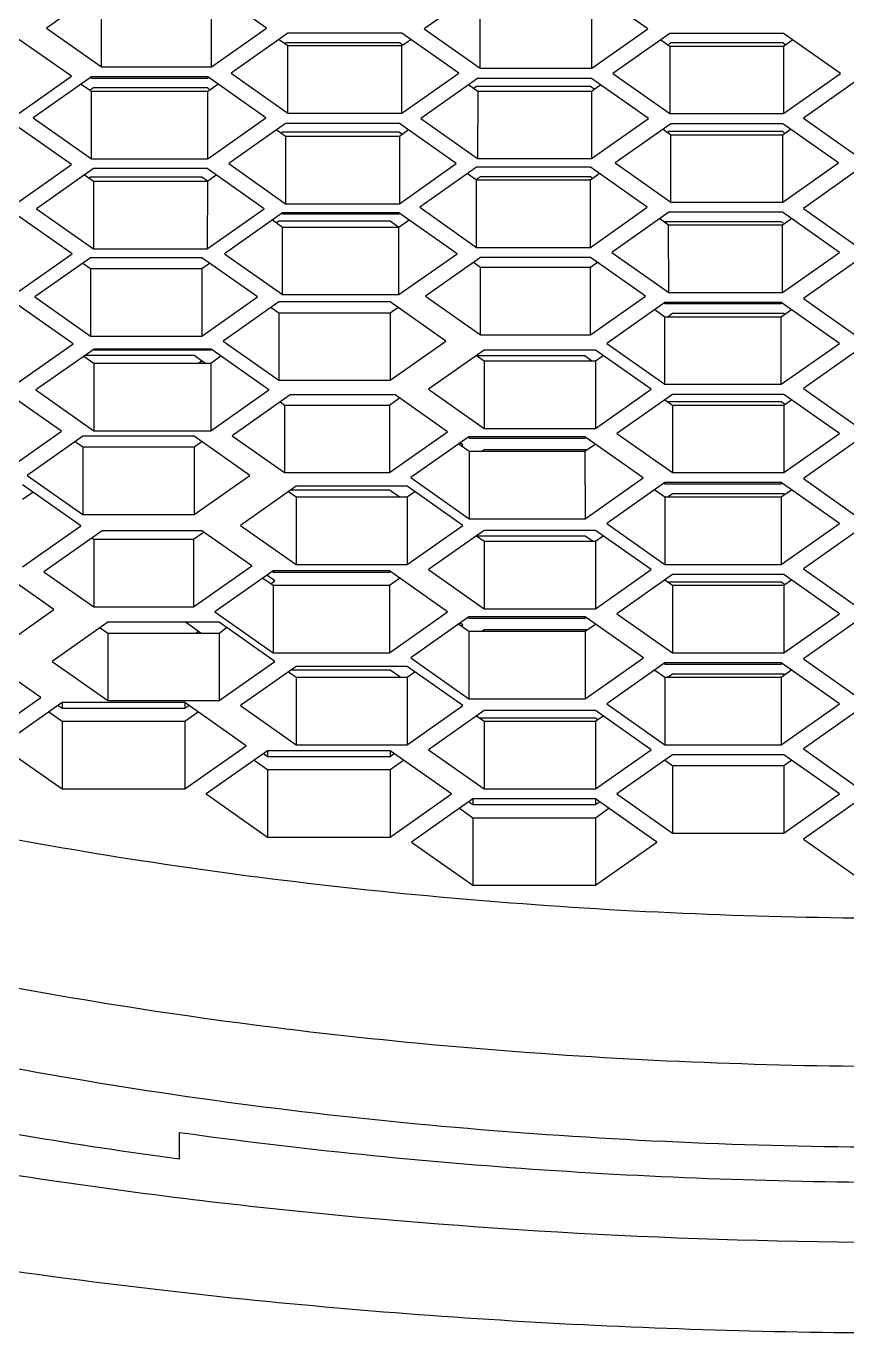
# Model space of a CAD drawing. Header units: millimetres. Extents: x 1297 to 1609, y 176 to 453.
# Drawn here: x 1539.11 to 1542.44, y 337.37 to 342.67 of the extents above; entities that cross this region are included whole.
import ezdxf

# ---------------------------------------------------------------- set-up
doc = ezdxf.new("R2010")
doc.units = ezdxf.units.MM
doc.header["$LTSCALE"] = 30.734
doc.layers.get('0').update_dxf_attribs({"linetype": 'CONTINUOUS'})
doc.layers.add('02___PRT_ALL_AXES', color=7, linetype='CONTINUOUS')

msp = doc.modelspace()

# ---------------------------------------------------------------- linework, layer by layer
at = {"color": 7, "linetype": 'Continuous'}
for p, q in [((1539.4122, 342.8221), (1539.1889, 342.6651)), ((1540.0819, 342.6651), (1539.8586, 342.8221)), ((1540.9483, 342.8213), (1540.7217, 342.6618)), ((1541.6284, 342.6618), (1541.4017, 342.8213)), ((1539.4122, 342.508), (1539.4122, 342.7821)), ((1539.8586, 342.508), (1539.8586, 342.7821)), ((1540.9483, 342.5023), (1540.9485, 342.7764)), ((1541.4017, 342.5023), (1541.4019, 342.7764)), ((1539.2896, 342.4695), (1539.0635, 342.6285)), ((1539.1889, 342.6651), (1539.4122, 342.508)), ((1539.8586, 342.508), (1540.0819, 342.6651)), ((1540.1685, 342.6448), (1539.9376, 342.4823)), ((1540.6304, 342.6448), (1540.1685, 342.6448)), ((1540.8613, 342.4823), (1540.6304, 342.6448)), ((1540.7217, 342.6618), (1540.9483, 342.5023)), ((1541.4017, 342.5023), (1541.6284, 342.6618)), ((1541.7177, 342.6433), (1541.4868, 342.4808)), ((1542.1796, 342.6433), (1541.7177, 342.6433)), ((1542.4105, 342.4808), (1542.1796, 342.6433)), ((1540.1324, 342.6193), (1540.1685, 342.5939)), ((1540.6207, 342.6052), (1540.1588, 342.6052)), ((1540.1685, 342.5939), (1540.6304, 342.5939)), ((1540.1685, 342.3198), (1540.1685, 342.5939)), ((1540.6325, 342.5969), (1540.6207, 342.6052)), ((1540.6304, 342.5939), (1540.6665, 342.6193)), ((1540.6304, 342.3198), (1540.6304, 342.5939)), ((1541.6816, 342.6179), (1541.7178, 342.5924)), ((1541.7228, 342.6047), (1541.7137, 342.5983)), ((1541.7178, 342.5924), (1541.7177, 342.3184)), ((1541.7178, 342.5924), (1542.1797, 342.5924)), ((1542.1762, 342.6047), (1541.7228, 342.6047)), ((1542.1843, 342.599), (1542.1762, 342.6047)), ((1542.1797, 342.5924), (1542.1796, 342.3184)), ((1542.1797, 342.5924), (1542.2158, 342.6178)), ((1539.0641, 342.3108), (1539.2896, 342.4695)), ((1539.371, 342.4674), (1539.1349, 342.3012)), ((1539.8433, 342.4674), (1539.371, 342.4674)), ((1539.371, 342.4625), (1539.371, 342.4674)), ((1539.4122, 342.508), (1539.8586, 342.508)), ((1540.0794, 342.3012), (1539.8433, 342.4674)), ((1539.8433, 342.4625), (1539.8433, 342.4674)), ((1539.9376, 342.4823), (1540.1685, 342.3198)), ((1540.6304, 342.3198), (1540.8613, 342.4823)), ((1540.9483, 342.5023), (1541.4017, 342.5023)), ((1541.4868, 342.4808), (1541.7177, 342.3184)), ((1542.1796, 342.3184), (1542.4105, 342.4808)), ((1539.3297, 342.4383), (1539.371, 342.4092)), ((1539.3794, 342.4224), (1539.3676, 342.4141)), ((1539.3687, 342.4641), (1539.371, 342.4625)), ((1539.371, 342.4625), (1539.8433, 342.4625)), ((1539.8413, 342.4224), (1539.3794, 342.4224)), ((1539.8488, 342.4171), (1539.8413, 342.4224)), ((1539.8433, 342.4625), (1539.8455, 342.4641)), ((1539.8433, 342.4092), (1539.8846, 342.4383)), ((1540.9383, 342.4605), (1540.7073, 342.298)), ((1540.9022, 342.4351), (1540.9384, 342.4096)), ((1540.934, 342.4279), (1540.9233, 342.4203)), ((1541.3959, 342.4279), (1540.934, 342.4279)), ((1541.4002, 342.4605), (1540.9383, 342.4605)), ((1541.4111, 342.4172), (1541.3959, 342.4279)), ((1541.6311, 342.298), (1541.4002, 342.4605)), ((1541.4003, 342.4096), (1541.4364, 342.435)), ((1542.4911, 342.4619), (1542.2601, 342.2995)), ((1539.371, 342.4092), (1539.8433, 342.4092)), ((1539.371, 342.1351), (1539.371, 342.4092)), ((1539.8433, 342.1351), (1539.8433, 342.4092)), ((1540.9384, 342.4096), (1540.9383, 342.1355)), ((1540.9384, 342.4096), (1541.4003, 342.4096)), ((1541.4003, 342.4096), (1541.4002, 342.1355)), ((1540.1685, 342.3198), (1540.6304, 342.3198)), ((1541.7177, 342.3184), (1542.1796, 342.3184)), ((1539.2896, 342.1111), (1539.0638, 342.27)), ((1539.1349, 342.3012), (1539.371, 342.1351)), ((1539.8433, 342.1351), (1540.0794, 342.3012)), ((1540.1588, 342.2777), (1539.9279, 342.1152)), ((1540.6207, 342.2777), (1540.1588, 342.2777)), ((1540.8517, 342.1152), (1540.6207, 342.2777)), ((1540.7073, 342.298), (1540.9383, 342.1355)), ((1541.4002, 342.1355), (1541.6311, 342.298)), ((1541.7228, 342.2773), (1541.4961, 342.1178)), ((1541.6909, 342.2548), (1541.7228, 342.2324)), ((1542.1762, 342.2773), (1541.7228, 342.2773)), ((1542.4029, 342.1178), (1542.1762, 342.2773)), ((1542.1762, 342.2324), (1542.2081, 342.2548)), ((1542.2601, 342.2995), (1542.4911, 342.137)), ((1540.1228, 342.2523), (1540.159, 342.2268)), ((1540.1468, 342.2433), (1540.1412, 342.2394)), ((1540.619, 342.2433), (1540.1468, 342.2433)), ((1540.159, 342.2268), (1540.1588, 341.9527)), ((1540.159, 342.2268), (1540.6209, 342.2268)), ((1540.6316, 342.2344), (1540.619, 342.2433)), ((1540.6209, 342.2268), (1540.6207, 341.9527)), ((1540.6209, 342.2268), (1540.657, 342.2522)), ((1541.7135, 342.2451), (1541.7091, 342.242)), ((1542.1753, 342.2451), (1541.7135, 342.2451)), ((1541.7228, 342.2324), (1542.1762, 342.2324)), ((1541.7228, 341.9583), (1541.7228, 342.2324)), ((1542.1819, 342.2405), (1542.1753, 342.2451)), ((1542.1762, 341.9583), (1542.1762, 342.2324)), ((1539.0638, 341.9523), (1539.2896, 342.1111)), ((1539.3794, 342.0949), (1539.1485, 341.9324)), ((1539.371, 342.1351), (1539.8433, 342.1351)), ((1539.8413, 342.0949), (1539.3794, 342.0949)), ((1540.0722, 341.9324), (1539.8413, 342.0949)), ((1539.9279, 342.1152), (1540.1588, 341.9527)), ((1540.6207, 341.9527), (1540.8517, 342.1152)), ((1540.934, 342.1004), (1540.7031, 341.938)), ((1541.3959, 342.1004), (1540.934, 342.1004)), ((1540.9383, 342.1355), (1541.4002, 342.1355)), ((1541.6269, 341.938), (1541.3959, 342.1004)), ((1541.4961, 342.1178), (1541.7228, 341.9583)), ((1542.1762, 341.9583), (1542.4029, 342.1178)), ((1542.4911, 342.0963), (1542.2601, 341.9338)), ((1539.3433, 342.0695), (1539.3796, 342.044)), ((1539.3673, 342.0605), (1539.3618, 342.0566)), ((1539.8189, 342.0605), (1539.3673, 342.0605)), ((1539.3796, 342.044), (1539.3794, 341.7699)), ((1539.3796, 342.044), (1539.8415, 342.044)), ((1539.8417, 342.0444), (1539.8189, 342.0605)), ((1539.8415, 342.044), (1539.8413, 341.7699)), ((1539.8415, 342.044), (1539.8775, 342.0694)), ((1540.8978, 342.0749), (1540.9339, 342.0496)), ((1540.9494, 342.0623), (1540.933, 342.0508)), ((1540.9339, 342.0496), (1541.3958, 342.0496)), ((1540.934, 341.7755), (1540.9339, 342.0496)), ((1541.3959, 342.0623), (1540.9494, 342.0623)), ((1541.3958, 342.0496), (1541.432, 342.0751)), ((1541.3959, 341.7755), (1541.3958, 342.0496)), ((1541.4018, 342.0581), (1541.3959, 342.0623)), ((1540.1588, 341.9527), (1540.6207, 341.9527)), ((1540.7031, 341.938), (1540.934, 341.7755)), ((1541.3959, 341.7755), (1541.6269, 341.938)), ((1541.7228, 341.9583), (1542.1762, 341.9583)), ((1539.2928, 341.7496), (1539.0619, 341.9121)), ((1539.1485, 341.9324), (1539.3794, 341.7699)), ((1539.8413, 341.7699), (1540.0722, 341.9324)), ((1540.1468, 341.9159), (1539.9107, 341.7497)), ((1540.1054, 341.8867), (1540.1466, 341.8577)), ((1540.1445, 341.9126), (1540.1468, 341.911)), ((1540.619, 341.9159), (1540.1468, 341.9159)), ((1540.1468, 341.911), (1540.1468, 341.9159)), ((1540.1468, 341.911), (1540.619, 341.911)), ((1540.6189, 341.8577), (1540.6603, 341.8868)), ((1540.8551, 341.7497), (1540.619, 341.9159)), ((1540.619, 341.911), (1540.619, 341.9159)), ((1540.619, 341.911), (1540.6213, 341.9126)), ((1541.7135, 341.9176), (1541.4825, 341.7551)), ((1541.6772, 341.8921), (1541.7133, 341.8668)), ((1542.1753, 341.9176), (1541.7135, 341.9176)), ((1542.1752, 341.8668), (1542.2114, 341.8922)), ((1542.4063, 341.7551), (1542.1753, 341.9176)), ((1542.2601, 341.9338), (1542.4911, 341.7714)), ((1540.1318, 341.8813), (1540.1224, 341.8747)), ((1540.5828, 341.8813), (1540.1318, 341.8813)), ((1540.1466, 341.8577), (1540.6189, 341.8577)), ((1540.1468, 341.5836), (1540.1466, 341.8577)), ((1540.618, 341.8565), (1540.5828, 341.8813)), ((1540.619, 341.5836), (1540.6189, 341.8577)), ((1542.1703, 341.8795), (1541.6981, 341.8795)), ((1541.7133, 341.8668), (1542.1752, 341.8668)), ((1541.7135, 341.5927), (1541.7133, 341.8668)), ((1542.1796, 341.873), (1542.1703, 341.8795)), ((1542.1753, 341.5927), (1542.1752, 341.8668)), ((1539.0619, 341.5871), (1539.2928, 341.7496)), ((1539.3673, 341.7331), (1539.1416, 341.5742)), ((1539.8189, 341.7331), (1539.3673, 341.7331)), ((1539.3794, 341.7699), (1539.8413, 341.7699)), ((1540.0446, 341.5742), (1539.8189, 341.7331)), ((1539.9107, 341.7497), (1540.1468, 341.5836)), ((1540.619, 341.5836), (1540.8551, 341.7497)), ((1540.9494, 341.7348), (1540.7262, 341.5778)), ((1540.934, 341.7755), (1541.3959, 341.7755)), ((1541.3959, 341.7348), (1540.9494, 341.7348)), ((1541.6192, 341.5778), (1541.3959, 341.7348)), ((1541.4825, 341.7551), (1541.7135, 341.5927)), ((1542.1753, 341.5927), (1542.4063, 341.7551)), ((1542.4911, 341.7307), (1542.2601, 341.5682)), ((1539.3363, 341.7112), (1539.3672, 341.6895)), ((1539.3672, 341.6895), (1539.8187, 341.6895)), ((1539.3672, 341.6895), (1539.3673, 341.4154)), ((1539.8187, 341.6895), (1539.8498, 341.7113)), ((1539.8187, 341.6895), (1539.8189, 341.4154)), ((1540.9209, 341.7148), (1540.9493, 341.6948)), ((1540.9493, 341.6948), (1541.3958, 341.6948)), ((1540.9494, 341.4207), (1540.9493, 341.6948)), ((1541.3958, 341.6948), (1541.4243, 341.7149)), ((1541.3959, 341.4207), (1541.3958, 341.6948)), ((1539.1416, 341.5742), (1539.3673, 341.4154)), ((1539.8189, 341.4154), (1540.0446, 341.5742)), ((1540.1468, 341.5836), (1540.619, 341.5836)), ((1540.7262, 341.5778), (1540.9494, 341.4207)), ((1541.3959, 341.4207), (1541.6192, 341.5778)), ((1541.7135, 341.5927), (1542.1753, 341.5927)), ((1542.2601, 341.5682), (1542.4911, 341.4058)), ((1539.2963, 341.3841), (1539.0602, 341.5503)), ((1540.1318, 341.5539), (1539.906, 341.3951)), ((1540.1007, 341.5321), (1540.1319, 341.5101)), ((1540.5828, 341.5539), (1540.1318, 341.5539)), ((1540.8088, 341.3949), (1540.5828, 341.5539)), ((1540.5829, 341.5101), (1540.614, 341.532)), ((1541.6981, 341.552), (1541.4619, 341.3859)), ((1541.6567, 341.5229), (1541.6979, 341.4939)), ((1541.6958, 341.5488), (1541.6981, 341.5472)), ((1542.1703, 341.552), (1541.6981, 341.552)), ((1541.6981, 341.5472), (1541.6981, 341.552)), ((1541.6981, 341.5472), (1542.1703, 341.5472)), ((1542.1702, 341.4939), (1542.2116, 341.523)), ((1542.4064, 341.3859), (1542.1703, 341.552)), ((1542.1703, 341.5472), (1542.1703, 341.552)), ((1542.1703, 341.5472), (1542.1726, 341.5488)), ((1540.1319, 341.5101), (1540.5829, 341.5101)), ((1540.1319, 341.5101), (1540.1321, 341.236)), ((1540.5829, 341.5101), (1540.583, 341.236)), ((1541.6979, 341.4939), (1542.1702, 341.4939)), ((1541.6981, 341.2198), (1541.6979, 341.4939)), ((1541.7291, 341.5066), (1541.7111, 341.4939)), ((1542.1807, 341.5066), (1541.7291, 341.5066)), ((1542.1703, 341.2198), (1542.1702, 341.4939)), ((1542.1845, 341.5039), (1542.1807, 341.5066)), ((1539.3673, 341.4154), (1539.8189, 341.4154)), ((1540.9494, 341.4207), (1541.3959, 341.4207)), ((1539.0602, 341.218), (1539.2963, 341.3841)), ((1539.3816, 341.3629), (1539.1454, 341.1967)), ((1539.3802, 341.359), (1539.8551, 341.359)), ((1539.8565, 341.3629), (1539.3816, 341.3629)), ((1539.8551, 341.3629), (1539.8551, 341.359)), ((1539.8551, 341.359), (1539.8578, 341.3609)), ((1540.0912, 341.1977), (1539.8565, 341.3629)), ((1539.906, 341.3951), (1540.1321, 341.236)), ((1540.583, 341.236), (1540.8088, 341.3949)), ((1540.9647, 341.3583), (1540.7389, 341.1995)), ((1541.4168, 341.3583), (1540.9647, 341.3583)), ((1541.6423, 341.1996), (1541.4168, 341.3583)), ((1541.4619, 341.3859), (1541.6981, 341.2198)), ((1542.1703, 341.2198), (1542.4064, 341.3859)), ((1542.4911, 341.3651), (1542.2601, 341.2026)), ((1539.3401, 341.3337), (1539.3801, 341.3056)), ((1539.7878, 341.3366), (1539.3442, 341.3366)), ((1539.3801, 341.3056), (1539.855, 341.3056)), ((1539.3801, 341.3056), (1539.3802, 341.0315)), ((1539.8318, 341.3056), (1539.7878, 341.3366)), ((1539.8056, 341.3056), (1539.8187, 341.3148)), ((1539.855, 341.3056), (1539.8964, 341.3348)), ((1539.855, 341.3056), (1539.8551, 341.0315)), ((1540.9336, 341.3364), (1540.9643, 341.3149)), ((1541.3727, 341.3347), (1540.9361, 341.3347)), ((1540.9643, 341.3149), (1541.4163, 341.3149)), ((1540.9643, 341.3149), (1540.9644, 341.0408)), ((1541.4008, 341.3149), (1541.3727, 341.3347)), ((1541.4163, 341.3149), (1541.4474, 341.3367)), ((1541.4163, 341.3149), (1541.4165, 341.0408)), ((1539.1454, 341.1967), (1539.3802, 341.0315)), ((1539.8551, 341.0315), (1540.0912, 341.1977)), ((1540.1321, 341.236), (1540.583, 341.236)), ((1540.7389, 341.1995), (1540.9644, 341.0408)), ((1541.4165, 341.0408), (1541.6423, 341.1996)), ((1541.6981, 341.2198), (1542.1703, 341.2198)), ((1542.2601, 341.2026), (1542.4911, 341.0401)), ((1539.2497, 341.0295), (1539.0239, 341.1883)), ((1540.1778, 341.1774), (1539.9417, 341.0112)), ((1540.1364, 341.1482), (1540.1545, 341.1355)), ((1540.6036, 341.1774), (1540.1778, 341.1774)), ((1540.5802, 341.1355), (1540.6217, 341.1647)), ((1540.8165, 341.0276), (1540.6036, 341.1774)), ((1541.7291, 341.1791), (1541.5034, 341.0203)), ((1541.6981, 341.1573), (1541.729, 341.1355)), ((1542.1703, 341.1483), (1541.7109, 341.1483)), ((1542.1807, 341.1791), (1541.7291, 341.1791)), ((1542.1831, 341.1392), (1542.1703, 341.1483)), ((1542.1805, 341.1355), (1542.2116, 341.1574)), ((1542.4064, 341.0203), (1542.1807, 341.1791)), ((1540.1545, 341.1355), (1540.5802, 341.1355)), ((1540.1545, 341.1355), (1540.1546, 340.8614)), ((1540.5802, 341.1355), (1540.5804, 340.8614)), ((1541.729, 341.1355), (1542.1805, 341.1355)), ((1541.729, 341.1355), (1541.7291, 340.8614)), ((1542.1805, 341.1355), (1542.1807, 340.8614)), ((1540.9644, 341.0408), (1541.4165, 341.0408)), ((1539.0239, 340.8706), (1539.2497, 341.0295)), ((1539.3363, 341.0091), (1539.1105, 340.8503)), ((1539.3052, 340.9873), (1539.3361, 340.9655)), ((1539.7878, 341.0091), (1539.3363, 341.0091)), ((1539.3802, 341.0315), (1539.8551, 341.0315)), ((1539.7877, 340.9655), (1539.8187, 340.9874)), ((1540.0136, 340.8503), (1539.7878, 341.0091)), ((1539.9417, 341.0112), (1540.1546, 340.8614)), ((1540.5804, 340.8614), (1540.8165, 341.0276)), ((1540.9031, 341.0073), (1540.667, 340.8411)), ((1540.8787, 340.9748), (1540.8678, 340.9824)), ((1540.9008, 341.004), (1540.9044, 341.0015)), ((1541.3727, 341.0073), (1540.9031, 341.0073)), ((1540.9044, 341.0073), (1540.9044, 341.0015)), ((1540.9044, 341.0015), (1541.374, 341.0015)), ((1541.6101, 340.8402), (1541.3727, 341.0073)), ((1541.374, 341.0015), (1541.3775, 341.0039)), ((1541.5034, 341.0203), (1541.7291, 340.8614)), ((1542.1807, 340.8614), (1542.4064, 341.0203)), ((1542.4911, 340.9995), (1542.2601, 340.837)), ((1539.3361, 340.9655), (1539.7877, 340.9655)), ((1539.3361, 340.9655), (1539.3363, 340.6914)), ((1539.7877, 340.9655), (1539.7878, 340.6914)), ((1540.8617, 340.9781), (1540.9043, 340.9482)), ((1540.8725, 340.9705), (1540.8787, 340.9748)), ((1540.9043, 340.9482), (1541.3739, 340.9482)), ((1540.9043, 340.9482), (1540.9044, 340.6741)), ((1540.9653, 340.9545), (1540.9562, 340.9482)), ((1541.3829, 340.9545), (1540.9653, 340.9545)), ((1541.3739, 340.9482), (1541.4153, 340.9773)), ((1541.3739, 340.9482), (1541.374, 340.6741)), ((1539.1105, 340.8503), (1539.3363, 340.6914)), ((1539.7878, 340.6914), (1540.0136, 340.8503)), ((1540.1546, 340.8614), (1540.5804, 340.8614)), ((1540.667, 340.8411), (1540.9044, 340.6741)), ((1541.374, 340.6741), (1541.6101, 340.8402)), ((1541.7291, 340.8614), (1542.1807, 340.8614)), ((1542.2601, 340.837), (1542.4911, 340.6745)), ((1539.0911, 340.7536), (1539.1325, 340.7827)), ((1539.3274, 340.6456), (1539.0912, 340.8118)), ((1540.2014, 340.8062), (1539.9756, 340.6474)), ((1540.1703, 340.7844), (1540.2012, 340.7626)), ((1540.5804, 340.7899), (1540.1782, 340.7899)), ((1540.6529, 340.8062), (1540.2014, 340.8062)), ((1540.6192, 340.7626), (1540.5804, 340.7899)), ((1540.6527, 340.7626), (1540.6838, 340.7845)), ((1540.8787, 340.6474), (1540.6529, 340.8062)), ((1541.6981, 340.8208), (1541.4619, 340.6547)), ((1541.6567, 340.7917), (1541.6979, 340.7626)), ((1541.6958, 340.8176), (1541.6981, 340.816)), ((1542.1703, 340.8208), (1541.6981, 340.8208)), ((1541.6981, 340.8208), (1541.6981, 340.816)), ((1541.6981, 340.816), (1542.1703, 340.816)), ((1541.7291, 340.7754), (1541.7111, 340.7626)), ((1542.1807, 340.7754), (1541.7291, 340.7754)), ((1542.1702, 340.7626), (1542.2116, 340.7918)), ((1542.4064, 340.6547), (1542.1703, 340.8208)), ((1542.1703, 340.8208), (1542.1703, 340.816)), ((1542.1703, 340.816), (1542.1726, 340.8176)), ((1542.1845, 340.7727), (1542.1807, 340.7754)), ((1540.2012, 340.7626), (1540.6527, 340.7626)), ((1540.2012, 340.7626), (1540.2014, 340.4885)), ((1540.6527, 340.7626), (1540.6529, 340.4885)), ((1541.6979, 340.7626), (1542.1702, 340.7626)), ((1541.6979, 340.7626), (1541.6981, 340.4885)), ((1542.1702, 340.7626), (1542.1703, 340.4885)), ((1539.3363, 340.6914), (1539.7878, 340.6914)), ((1540.9044, 340.6741), (1541.374, 340.6741)), ((1539.0912, 340.4795), (1539.3274, 340.6456)), ((1539.414, 340.6253), (1539.1778, 340.4592)), ((1539.819, 340.6253), (1539.414, 340.6253)), ((1539.7853, 340.5908), (1539.8241, 340.6181)), ((1540.0215, 340.4828), (1539.819, 340.6253)), ((1539.9756, 340.6474), (1540.2014, 340.4885)), ((1540.6529, 340.4885), (1540.8787, 340.6474)), ((1540.9653, 340.6271), (1540.7395, 340.4682)), ((1541.4168, 340.6271), (1540.9653, 340.6271)), ((1541.6425, 340.4682), (1541.4168, 340.6271)), ((1541.4619, 340.6547), (1541.6981, 340.4885)), ((1542.1703, 340.4885), (1542.4064, 340.6547)), ((1542.4911, 340.6339), (1542.2601, 340.4714)), ((1539.3725, 340.5962), (1539.3802, 340.5908)), ((1539.3802, 340.5908), (1539.7853, 340.5908)), ((1539.3802, 340.5908), (1539.3804, 340.3167)), ((1539.7853, 340.5908), (1539.7854, 340.3167)), ((1540.9342, 340.6052), (1540.9651, 340.5835)), ((1541.3753, 340.6035), (1540.9367, 340.6035)), ((1540.9651, 340.5835), (1541.4166, 340.5835)), ((1540.9651, 340.5835), (1540.9653, 340.3094)), ((1541.4038, 340.5835), (1541.3753, 340.6035)), ((1541.4166, 340.5835), (1541.4477, 340.6053)), ((1541.4166, 340.5835), (1541.4168, 340.3094)), ((1539.2186, 340.3055), (1538.9928, 340.4644)), ((1539.1778, 340.4592), (1539.3804, 340.3167)), ((1539.7854, 340.3167), (1540.0215, 340.4828)), ((1540.1081, 340.4625), (1539.872, 340.2964)), ((1540.1059, 340.4593), (1540.1081, 340.4577)), ((1540.5804, 340.4625), (1540.1081, 340.4625)), ((1540.1081, 340.4625), (1540.1081, 340.4577)), ((1540.1081, 340.4577), (1540.5804, 340.4577)), ((1540.2014, 340.4885), (1540.6529, 340.4885)), ((1540.8165, 340.2964), (1540.5804, 340.4625)), ((1540.5804, 340.4625), (1540.5804, 340.4577)), ((1540.5804, 340.4577), (1540.5827, 340.4593)), ((1540.7395, 340.4682), (1540.9653, 340.3094)), ((1541.4168, 340.3094), (1541.6425, 340.4682)), ((1541.6981, 340.4885), (1542.1703, 340.4885)), ((1542.2601, 340.4714), (1542.4911, 340.3089)), ((1540.0667, 340.4334), (1540.108, 340.4043)), ((1540.1148, 340.4228), (1540.0832, 340.445)), ((1540.1016, 340.4135), (1540.1148, 340.4228)), ((1540.108, 340.4043), (1540.5802, 340.4043)), ((1540.108, 340.4043), (1540.1081, 340.1302)), ((1540.5802, 340.4043), (1540.6217, 340.4335)), ((1540.5802, 340.4043), (1540.5804, 340.1302)), ((1541.7291, 340.4479), (1541.5034, 340.2891)), ((1541.6981, 340.4261), (1541.729, 340.4043)), ((1542.1703, 340.417), (1541.7109, 340.417)), ((1541.729, 340.4043), (1542.1805, 340.4043)), ((1541.729, 340.4043), (1541.7291, 340.1302)), ((1542.1807, 340.4479), (1541.7291, 340.4479)), ((1542.1831, 340.408), (1542.1703, 340.417)), ((1542.1805, 340.4043), (1542.2116, 340.4262)), ((1542.1805, 340.4043), (1542.1807, 340.1302)), ((1542.4064, 340.2891), (1542.1807, 340.4479)), ((1538.9928, 340.1467), (1539.2186, 340.3055)), ((1539.3804, 340.3167), (1539.7854, 340.3167)), ((1539.872, 340.2964), (1540.1081, 340.1302)), ((1540.5804, 340.1302), (1540.8165, 340.2964)), ((1540.9653, 340.3094), (1541.4168, 340.3094)), ((1539.4375, 340.2542), (1539.2117, 340.0953)), ((1539.889, 340.2542), (1539.4375, 340.2542)), ((1539.8146, 340.2106), (1539.7526, 340.2542)), ((1540.1148, 340.0953), (1539.889, 340.2542)), ((1540.9031, 340.2761), (1540.667, 340.1099)), ((1540.8617, 340.2469), (1540.903, 340.2179)), ((1540.8787, 340.2436), (1540.8678, 340.2512)), ((1540.8725, 340.2393), (1540.8787, 340.2436)), ((1540.9008, 340.2728), (1540.9031, 340.2712)), ((1541.3753, 340.2761), (1540.9031, 340.2761)), ((1540.9031, 340.2761), (1540.9031, 340.2712)), ((1540.9031, 340.2712), (1541.3753, 340.2712)), ((1541.3752, 340.2179), (1541.4166, 340.247)), ((1541.6115, 340.1099), (1541.3753, 340.2761)), ((1541.3753, 340.2761), (1541.3753, 340.2712)), ((1541.3753, 340.2712), (1541.3776, 340.2728)), ((1541.5034, 340.2891), (1541.7291, 340.1302)), ((1542.1807, 340.1302), (1542.4064, 340.2891)), ((1542.4911, 340.2683), (1542.2601, 340.1058)), ((1539.4064, 340.2323), (1539.4373, 340.2106)), ((1539.4373, 340.2106), (1539.8889, 340.2106)), ((1539.4373, 340.2106), (1539.4375, 339.9365)), ((1539.794, 340.2106), (1539.8043, 340.2178)), ((1539.8889, 340.2106), (1539.918, 340.2311)), ((1539.8889, 340.2106), (1539.889, 339.9365)), ((1540.903, 340.2179), (1541.3752, 340.2179)), ((1540.903, 340.2179), (1540.9031, 339.9438)), ((1540.9653, 340.2233), (1540.9575, 340.2179)), ((1541.3829, 340.2233), (1540.9653, 340.2233)), ((1541.3752, 340.2179), (1541.3753, 339.9438)), ((1539.2117, 340.0953), (1539.4375, 339.9365)), ((1539.889, 339.9365), (1540.1148, 340.0953)), ((1540.1081, 340.1302), (1540.5804, 340.1302)), ((1540.667, 340.1099), (1540.9031, 339.9438)), ((1541.3753, 339.9438), (1541.6115, 340.1099)), ((1541.6981, 340.0896), (1541.4619, 339.9235)), ((1541.6958, 340.0864), (1541.6981, 340.0848)), ((1542.1703, 340.0896), (1541.6981, 340.0896)), ((1541.6981, 340.0896), (1541.6981, 340.0848)), ((1541.6981, 340.0848), (1542.1703, 340.0848)), ((1541.7291, 340.1302), (1542.1807, 340.1302)), ((1542.4064, 339.9235), (1542.1703, 340.0896)), ((1542.1703, 340.0896), (1542.1703, 340.0848)), ((1542.1703, 340.0848), (1542.1726, 340.0864)), ((1542.2601, 340.1058), (1542.4911, 339.9433)), ((1539.1659, 339.9487), (1539.0116, 340.0572)), ((1540.2014, 340.075), (1539.9756, 339.9162)), ((1540.1703, 340.0532), (1540.2012, 340.0314)), ((1540.5835, 340.0604), (1540.1806, 340.0604)), ((1540.2012, 340.0314), (1540.6527, 340.0314)), ((1540.2012, 340.0314), (1540.2014, 339.7573)), ((1540.6529, 340.075), (1540.2014, 340.075)), ((1540.623, 340.0326), (1540.5835, 340.0604)), ((1540.6527, 340.0314), (1540.6838, 340.0533)), ((1540.6527, 340.0314), (1540.6529, 339.7573)), ((1540.8787, 339.9162), (1540.6529, 340.075)), ((1541.6567, 340.0605), (1541.6979, 340.0314)), ((1541.6979, 340.0314), (1542.1702, 340.0314)), ((1541.6979, 340.0314), (1541.6981, 339.7573)), ((1541.7291, 340.0442), (1541.7111, 340.0314)), ((1542.1807, 340.0442), (1541.7291, 340.0442)), ((1542.1702, 340.0314), (1542.2116, 340.0606)), ((1542.1702, 340.0314), (1542.1703, 339.7573)), ((1542.1845, 340.0415), (1542.1807, 340.0442)), ((1538.917, 339.7736), (1539.1659, 339.9487)), ((1539.2525, 339.9284), (1539.0036, 339.7533)), ((1539.7503, 339.9284), (1539.2525, 339.9284)), ((1539.2525, 339.9284), (1539.2525, 339.9056)), ((1539.4375, 339.9365), (1539.889, 339.9365)), ((1539.7502, 339.9284), (1539.7503, 339.9056)), ((1539.9991, 339.7533), (1539.7503, 339.9284)), ((1540.9031, 339.9438), (1541.3753, 339.9438)), ((1541.4619, 339.9235), (1541.6981, 339.7573)), ((1542.1703, 339.7573), (1542.4064, 339.9235)), ((1539.1983, 339.8903), (1539.2523, 339.8523)), ((1539.2363, 339.917), (1539.2525, 339.9056)), ((1539.2525, 339.9056), (1539.7503, 339.9056)), ((1539.7501, 339.8523), (1539.8043, 339.8904)), ((1539.7503, 339.9056), (1539.7665, 339.917)), ((1539.9756, 339.9162), (1540.2014, 339.7573)), ((1540.6529, 339.7573), (1540.8787, 339.9162)), ((1540.9653, 339.8959), (1540.7395, 339.737)), ((1540.9342, 339.874), (1540.9651, 339.8523)), ((1541.4168, 339.8959), (1540.9653, 339.8959)), ((1541.4166, 339.8523), (1541.4477, 339.8741)), ((1541.6425, 339.737), (1541.4168, 339.8959)), ((1542.4911, 339.9027), (1542.2601, 339.7402)), ((1539.2523, 339.8523), (1539.7501, 339.8523)), ((1539.2523, 339.8523), (1539.2525, 339.5782)), ((1539.7501, 339.8523), (1539.7503, 339.5782)), ((1541.4168, 339.865), (1540.947, 339.865)), ((1540.9651, 339.8523), (1541.4166, 339.8523)), ((1540.9651, 339.8523), (1540.9653, 339.5782)), ((1541.4166, 339.8523), (1541.4168, 339.5782)), ((1541.4227, 339.8609), (1541.4168, 339.865)), ((1539.0036, 339.7533), (1539.2525, 339.5782)), ((1539.7503, 339.5782), (1539.9991, 339.7533)), ((1540.0857, 339.733), (1539.8369, 339.5579)), ((1540.0695, 339.7216), (1540.0857, 339.7102)), ((1540.5835, 339.733), (1540.0857, 339.733)), ((1540.0857, 339.733), (1540.0857, 339.7102)), ((1540.0857, 339.7102), (1540.5835, 339.7102)), ((1540.2014, 339.7573), (1540.6529, 339.7573)), ((1540.8324, 339.5579), (1540.5835, 339.733)), ((1540.5835, 339.733), (1540.5835, 339.7102)), ((1540.5835, 339.7102), (1540.5997, 339.7216)), ((1540.7395, 339.737), (1540.9653, 339.5782)), ((1541.4168, 339.5782), (1541.6425, 339.737)), ((1541.7291, 339.7167), (1541.5034, 339.5579)), ((1541.6981, 339.7573), (1542.1703, 339.7573)), ((1542.1807, 339.7167), (1541.7291, 339.7167)), ((1542.4064, 339.5579), (1542.1807, 339.7167)), ((1542.2601, 339.7402), (1542.4911, 339.5777)), ((1540.0316, 339.6949), (1540.0856, 339.6568)), ((1540.0856, 339.6568), (1540.5834, 339.6568)), ((1540.0856, 339.6568), (1540.0857, 339.3827)), ((1540.5834, 339.6568), (1540.6376, 339.695)), ((1540.5834, 339.6568), (1540.5835, 339.3827)), ((1541.6981, 339.6949), (1541.729, 339.6731)), ((1541.729, 339.6731), (1542.1805, 339.6731)), ((1541.729, 339.6731), (1541.7291, 339.399)), ((1542.1805, 339.6731), (1542.2116, 339.695)), ((1542.1805, 339.6731), (1542.1807, 339.399)), ((1539.2525, 339.5782), (1539.7503, 339.5782)), ((1539.8369, 339.5579), (1540.0857, 339.3827)), ((1540.5835, 339.3827), (1540.8324, 339.5579)), ((1540.9653, 339.5782), (1541.4168, 339.5782)), ((1541.5034, 339.5579), (1541.7291, 339.399)), ((1542.1807, 339.399), (1542.4064, 339.5579)), ((1540.919, 339.5376), (1540.6701, 339.3624)), ((1540.8648, 339.4994), (1540.9189, 339.4614)), ((1540.9028, 339.5262), (1540.919, 339.5148)), ((1541.4168, 339.5376), (1540.919, 339.5376)), ((1540.919, 339.5376), (1540.919, 339.5148)), ((1540.919, 339.5148), (1541.4168, 339.5148)), ((1541.4166, 339.4614), (1541.4708, 339.4995)), ((1541.6657, 339.3624), (1541.4168, 339.5376)), ((1541.4168, 339.5376), (1541.4168, 339.5148)), ((1541.4168, 339.5148), (1541.433, 339.5262)), ((1542.4911, 339.5371), (1542.2601, 339.3746)), ((1540.9189, 339.4614), (1541.4166, 339.4614)), ((1540.9189, 339.4614), (1540.919, 339.1873)), ((1541.4166, 339.4614), (1541.4168, 339.1873)), ((1541.7291, 339.399), (1542.1807, 339.399)), ((1540.0857, 339.3827), (1540.5835, 339.3827)), ((1540.6701, 339.3624), (1540.919, 339.1873)), ((1541.4168, 339.1873), (1541.6657, 339.3624)), ((1542.2601, 339.3746), (1542.4911, 339.2121)), ((1540.919, 339.1873), (1541.4168, 339.1873)), ((1539.7284, 338.077), (1539.7284, 338.1843))]:
    msp.add_line(p, q, dxfattribs=at)
msp.add_arc((1542.245, 356.8755), 18.9662, 258.53646, 262.37504, dxfattribs=at)
for points, knots in [([(1542.722, 337.737), (1541.8581, 337.737), (1540.5749, 337.8017), (1538.9066, 338.023), (1537.7301, 338.2492), (1536.6332, 338.5336), (1535.6333, 338.8716), (1534.7459, 339.2581), (1533.9845, 339.6871), (1533.3602, 340.1529), (1532.8824, 340.6498), (1532.6073, 341.0985), (1532.4787, 341.4611), (1532.4265, 341.7289), (1532.4165, 341.9977), (1532.4602, 342.3606), (1532.6297, 342.8198), (1532.9943, 343.3373), (1533.3171, 343.6427), (1533.499, 343.7914)], [0, 0, 0, 0, 0.183727, 0.272548, 0.357772, 0.438339, 0.513331, 0.58201, 0.643885, 0.698799, 0.747071, 0.789691, 0.809476, 0.828622, 0.847489, 0.866457, 0.906056, 0.950032, 1, 1, 1, 1]), ([(1532.6934, 339.8981), (1532.94, 339.6964), (1533.5048, 339.3132), (1534.471, 338.8246), (1535.5927, 338.3944), (1536.849, 338.0306), (1538.2167, 337.74), (1539.67, 337.5283), (1541.1813, 337.3997), (1542.722, 337.3565), (1544.2627, 337.3997), (1545.7741, 337.5283), (1547.2274, 337.74), (1548.5951, 338.0306), (1549.8514, 338.3944), (1550.973, 338.8246), (1551.9393, 339.3132), (1552.504, 339.6964), (1552.7506, 339.8981)], [0, 0, 0, 0, 0.045482, 0.097012, 0.154298, 0.21675, 0.283561, 0.353767, 0.426294, 0.5, 0.573706, 0.646233, 0.716439, 0.78325, 0.845702, 0.902988, 0.954518, 1, 1, 1, 1]), ([(1539.7284, 338.1843), (1540.2195, 338.116), (1541.2184, 338.0148), (1542.7288, 337.965), (1544.239, 338.0157), (1545.2376, 338.1175), (1545.7284, 338.1861)], [0, 0, 0, 0, 0.247182, 0.500051, 0.752894, 1, 1, 1, 1])]:
    msp.add_open_spline(points, degree=3, knots=knots, dxfattribs=at)
at = {"layer": '02___PRT_ALL_AXES', "color": 7, "linetype": 'Continuous'}
for points, knots in [([(1542.722, 339.0522), (1542.1881, 339.0522), (1541.1345, 339.0905), (1539.5981, 339.2617), (1538.1622, 339.5407), (1537.0574, 339.8639), (1536.2642, 340.1739), (1535.7386, 340.42), (1535.2696, 340.6844), (1534.8607, 340.9652), (1534.5153, 341.2601), (1534.236, 341.5676), (1534.0254, 341.8853), (1533.9298, 342.1098), (1533.8959, 342.2211)], [0, 0, 0, 0, 0.163256, 0.322067, 0.472246, 0.610035, 0.67334, 0.732512, 0.787362, 0.837814, 0.883934, 0.925969, 0.964405, 1, 1, 1, 1]), ([(1533.8231, 341.6884), (1533.8276, 341.57), (1533.8667, 341.3274), (1534.0109, 340.9747), (1534.2377, 340.632), (1534.5436, 340.302), (1534.9255, 339.9866), (1535.3798, 339.6882), (1535.9025, 339.4093), (1536.7112, 339.055), (1537.8619, 338.6851), (1539.3784, 338.3653), (1541.0186, 338.1683), (1542.1484, 338.1242), (1542.722, 338.1242)], [0, 0, 0, 0, 0.034793, 0.071403, 0.111113, 0.154834, 0.20312, 0.256235, 0.314216, 0.376932, 0.515346, 0.668315, 0.831518, 1, 1, 1, 1]), ([(1533.8675, 341.7062), (1533.8957, 341.593), (1533.9807, 341.3641), (1534.1789, 341.0387), (1534.4487, 340.7236), (1534.7871, 340.421), (1535.1915, 340.1327), (1535.6585, 339.861), (1536.1845, 339.6078), (1536.982, 339.2885), (1538.0974, 338.9554), (1539.5511, 338.6678), (1541.1098, 338.4912), (1542.1797, 338.4517), (1542.722, 338.4517)], [0, 0, 0, 0, 0.035339, 0.073355, 0.114905, 0.160545, 0.210578, 0.265101, 0.324057, 0.387267, 0.525219, 0.67598, 0.835689, 1, 1, 1, 1])]:
    msp.add_open_spline(points, degree=3, knots=knots, dxfattribs=at)

doc.saveas('drawing.dxf')
